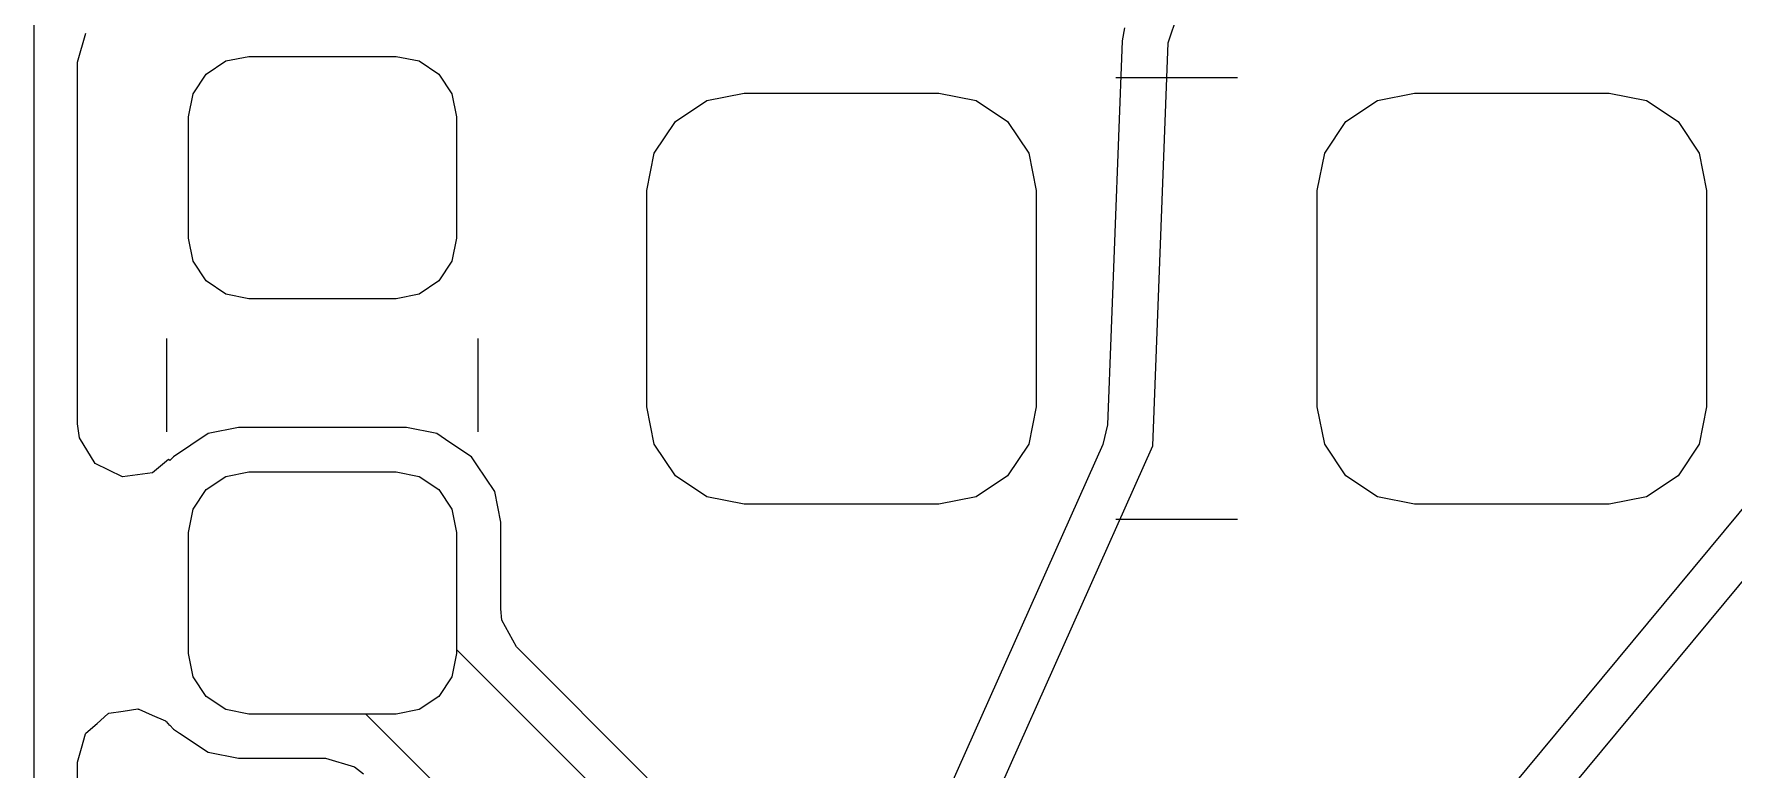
# Model space of a CAD drawing. Extents: x -28 to 34.6, y -6.7 to 48.3.
# Drawn here: x 15.497 to 19.425, y 6.605 to 8.303 of the extents above; entities that cross this region are included whole.
import ezdxf

# ---------------------------------------------------------------- set-up
doc = ezdxf.new("R2010")
doc.units = 0
doc.layers.add('BLACK', color=7, linetype='CONTINUOUS')

msp = doc.modelspace()

# ---------------------------------------------------------------- linework, layer by layer
at = {"layer": 'BLACK', "linetype": 'CONTINUOUS'}
for p, q in [((15.497245, 15.404511), (15.497245, 0)), ((18.119818, 8.283017), (18.14204, 8.349258)), ((15.597745, 8.238402), (15.61743, 8.305441)), ((18.018279, 8.317081), (18.012795, 8.287088)), ((15.940756, 8.240845), (15.994332, 8.251502)), ((15.940756, 8.240845), (15.994332, 8.251502)), ((15.994332, 8.251502), (16.334332, 8.251502)), ((15.994332, 8.251502), (16.334332, 8.251502)), ((16.334332, 8.251502), (16.387908, 8.240845)), ((16.334332, 8.251502), (16.387908, 8.240845)), ((18.012795, 8.287088), (17.97901, 7.400229)), ((18.084332, 7.351502), (18.119818, 8.283017)), ((15.597745, 7.402509), (15.597745, 8.238402)), ((15.864989, 8.165078), (15.895337, 8.210497)), ((15.864989, 8.165078), (15.895337, 8.210497)), ((15.895337, 8.210497), (15.940756, 8.240845)), ((15.895337, 8.210497), (15.940756, 8.240845)), ((16.387908, 8.240845), (16.433327, 8.210497)), ((16.387908, 8.240845), (16.433327, 8.210497)), ((16.433327, 8.210497), (16.463675, 8.165078)), ((16.433327, 8.210497), (16.463675, 8.165078)), ((18.279912, 8.201502), (17.998752, 8.201502)), ((15.854332, 8.111502), (15.864989, 8.165078)), ((15.854332, 8.111502), (15.864989, 8.165078)), ((16.463675, 8.165078), (16.474332, 8.111502)), ((16.463675, 8.165078), (16.474332, 8.111502)), ((16.980233, 8.100601), (17.053228, 8.149375)), ((16.980233, 8.100601), (17.053228, 8.149375)), ((17.053228, 8.149375), (17.139332, 8.166502)), ((17.053228, 8.149375), (17.139332, 8.166502)), ((17.139332, 8.166502), (17.589332, 8.166502)), ((17.139332, 8.166502), (17.589332, 8.166502)), ((17.589332, 8.166502), (17.675436, 8.149375)), ((17.589332, 8.166502), (17.675436, 8.149375)), ((17.675436, 8.149375), (17.748431, 8.100601)), ((17.675436, 8.149375), (17.748431, 8.100601)), ((18.530233, 8.100601), (18.603228, 8.149375)), ((18.530233, 8.100601), (18.603228, 8.149375)), ((18.603228, 8.149375), (18.689332, 8.166502)), ((18.603228, 8.149375), (18.689332, 8.166502)), ((18.689332, 8.166502), (19.139332, 8.166502)), ((18.689332, 8.166502), (19.139332, 8.166502)), ((19.139332, 8.166502), (19.225436, 8.149375)), ((19.139332, 8.166502), (19.225436, 8.149375)), ((19.225436, 8.149375), (19.298431, 8.100601)), ((19.225436, 8.149375), (19.298431, 8.100601)), ((15.854332, 7.831502), (15.854332, 8.111502)), ((15.854332, 7.831502), (15.854332, 8.111502)), ((16.474332, 8.111502), (16.474332, 7.831502)), ((16.474332, 8.111502), (16.474332, 7.831502)), ((16.931459, 8.027606), (16.980233, 8.100601)), ((16.931459, 8.027606), (16.980233, 8.100601)), ((17.748431, 8.100601), (17.797205, 8.027606)), ((17.748431, 8.100601), (17.797205, 8.027606)), ((18.481459, 8.027606), (18.530233, 8.100601)), ((18.481459, 8.027606), (18.530233, 8.100601)), ((19.298431, 8.100601), (19.347205, 8.027606)), ((19.298431, 8.100601), (19.347205, 8.027606)), ((16.914332, 7.941502), (16.931459, 8.027606)), ((16.914332, 7.941502), (16.931459, 8.027606)), ((17.797205, 8.027606), (17.814332, 7.941502)), ((17.797205, 8.027606), (17.814332, 7.941502)), ((18.464332, 7.941502), (18.481459, 8.027606)), ((18.464332, 7.941502), (18.481459, 8.027606)), ((19.347205, 8.027606), (19.364332, 7.941502)), ((19.347205, 8.027606), (19.364332, 7.941502)), ((16.914332, 7.441502), (16.914332, 7.941502)), ((16.914332, 7.441502), (16.914332, 7.941502)), ((17.814332, 7.941502), (17.814332, 7.441502)), ((17.814332, 7.941502), (17.814332, 7.441502)), ((18.464332, 7.441502), (18.464332, 7.941502)), ((18.464332, 7.441502), (18.464332, 7.941502)), ((19.364332, 7.941502), (19.364332, 7.441502)), ((19.364332, 7.941502), (19.364332, 7.441502)), ((15.864989, 7.777926), (15.854332, 7.831502)), ((15.864989, 7.777926), (15.854332, 7.831502)), ((16.474332, 7.831502), (16.463675, 7.777926)), ((16.474332, 7.831502), (16.463675, 7.777926)), ((15.895337, 7.732507), (15.864989, 7.777926)), ((15.895337, 7.732507), (15.864989, 7.777926)), ((16.463675, 7.777926), (16.433327, 7.732507)), ((16.463675, 7.777926), (16.433327, 7.732507)), ((15.940756, 7.702159), (15.895337, 7.732507)), ((15.940756, 7.702159), (15.895337, 7.732507)), ((15.994332, 7.691502), (15.940756, 7.702159)), ((15.994332, 7.691502), (15.940756, 7.702159)), ((16.387908, 7.702159), (16.334332, 7.691502)), ((16.387908, 7.702159), (16.334332, 7.691502)), ((16.433327, 7.732507), (16.387908, 7.702159)), ((16.433327, 7.732507), (16.387908, 7.702159)), ((16.334332, 7.691502), (15.994332, 7.691502)), ((16.334332, 7.691502), (15.994332, 7.691502)), ((15.804332, 7.383666), (15.804332, 7.599338)), ((16.524332, 7.383666), (16.524332, 7.599338)), ((16.931459, 7.355398), (16.914332, 7.441502)), ((16.931459, 7.355398), (16.914332, 7.441502)), ((17.814332, 7.441502), (17.797205, 7.355398)), ((17.814332, 7.441502), (17.797205, 7.355398)), ((18.481459, 7.355398), (18.464332, 7.441502)), ((18.481459, 7.355398), (18.464332, 7.441502)), ((19.364332, 7.441502), (19.347205, 7.355398)), ((19.364332, 7.441502), (19.347205, 7.355398)), ((15.602162, 7.369706), (15.597745, 7.402509)), ((15.970483, 7.393602), (15.899873, 7.379557)), ((15.970488, 7.393602), (15.970483, 7.393602)), ((16.358176, 7.393602), (15.970488, 7.393602)), ((16.35818, 7.393602), (16.358176, 7.393602)), ((16.42879, 7.379557), (16.35818, 7.393602)), ((17.97901, 7.400229), (17.968322, 7.354384)), ((15.63888, 7.310262), (15.602162, 7.369706)), ((15.899869, 7.379555), (15.819786, 7.326046)), ((15.899873, 7.379557), (15.899869, 7.379555)), ((16.428793, 7.379556), (16.42879, 7.379557)), ((16.428795, 7.379555), (16.428793, 7.379556)), ((16.458938, 7.359414), (16.428795, 7.379555)), ((16.508876, 7.326047), (16.458938, 7.359414)), ((16.980233, 7.282403), (16.931459, 7.355398)), ((16.980233, 7.282403), (16.931459, 7.355398)), ((17.968322, 7.354384), (17.536767, 6.388078)), ((17.634559, 6.344403), (18.084332, 7.351502)), ((17.797205, 7.355398), (17.748431, 7.282403)), ((17.797205, 7.355398), (17.748431, 7.282403)), ((18.530233, 7.282403), (18.481459, 7.355398)), ((18.530233, 7.282403), (18.481459, 7.355398)), ((19.347205, 7.355398), (19.298431, 7.282403)), ((19.347205, 7.355398), (19.298431, 7.282403)), ((15.701907, 7.280106), (15.63888, 7.310262)), ((15.808557, 7.320006), (15.771232, 7.288812)), ((15.811152, 7.317411), (15.808557, 7.320006)), ((15.819786, 7.326046), (15.811152, 7.317411)), ((16.521365, 7.307355), (16.508876, 7.326047)), ((16.562385, 7.245965), (16.521365, 7.307355)), ((19.557454, 7.339122), (18.359903, 5.896403)), ((15.771232, 7.288812), (15.701907, 7.280106)), ((15.895337, 7.250497), (15.940756, 7.280845)), ((15.895337, 7.250497), (15.940756, 7.280845)), ((15.895337, 7.250497), (15.940756, 7.280845)), ((15.940756, 7.280845), (15.994332, 7.291502)), ((15.940756, 7.280845), (15.994332, 7.291502)), ((15.940756, 7.280845), (15.994332, 7.291502)), ((15.994332, 7.291502), (16.334332, 7.291502)), ((15.994332, 7.291502), (16.334332, 7.291502)), ((15.994332, 7.291502), (16.334332, 7.291502)), ((16.334332, 7.291502), (16.387908, 7.280845)), ((16.334332, 7.291502), (16.387908, 7.280845)), ((16.334332, 7.291502), (16.387908, 7.280845)), ((16.387908, 7.280845), (16.433327, 7.250497)), ((16.387908, 7.280845), (16.433327, 7.250497)), ((16.387908, 7.280845), (16.433327, 7.250497)), ((17.053228, 7.233629), (16.980233, 7.282403)), ((17.053228, 7.233629), (16.980233, 7.282403)), ((17.748431, 7.282403), (17.675436, 7.233629)), ((17.748431, 7.282403), (17.675436, 7.233629)), ((18.442312, 5.827998), (19.639863, 7.270717)), ((18.603228, 7.233629), (18.530233, 7.282403)), ((18.603228, 7.233629), (18.530233, 7.282403)), ((19.298431, 7.282403), (19.225436, 7.233629)), ((19.298431, 7.282403), (19.225436, 7.233629)), ((15.864989, 7.205078), (15.895337, 7.250497)), ((15.864989, 7.205078), (15.895337, 7.250497)), ((15.864989, 7.205078), (15.895337, 7.250497)), ((16.433327, 7.250497), (16.463675, 7.205078)), ((16.433327, 7.250497), (16.463675, 7.205078)), ((16.433327, 7.250497), (16.463675, 7.205078)), ((16.562385, 7.245962), (16.562385, 7.245965)), ((16.562386, 7.245961), (16.562385, 7.245962)), ((16.576431, 7.175351), (16.562386, 7.245961)), ((17.139332, 7.216502), (17.053228, 7.233629)), ((17.139332, 7.216502), (17.053228, 7.233629)), ((17.675436, 7.233629), (17.589332, 7.216502)), ((17.675436, 7.233629), (17.589332, 7.216502)), ((18.689332, 7.216502), (18.603228, 7.233629)), ((18.689332, 7.216502), (18.603228, 7.233629)), ((19.225436, 7.233629), (19.139332, 7.216502)), ((19.225436, 7.233629), (19.139332, 7.216502)), ((15.854332, 7.151502), (15.864989, 7.205078)), ((15.854332, 7.151502), (15.864989, 7.205078)), ((15.854332, 7.151502), (15.864989, 7.205078)), ((16.463675, 7.205078), (16.474332, 7.151502)), ((16.463675, 7.205078), (16.474332, 7.151502)), ((16.463675, 7.205078), (16.474332, 7.151502)), ((17.589332, 7.216502), (17.139332, 7.216502)), ((17.589332, 7.216502), (17.139332, 7.216502)), ((19.139332, 7.216502), (18.689332, 7.216502)), ((19.139332, 7.216502), (18.689332, 7.216502)), ((15.854332, 6.871502), (15.854332, 7.151502)), ((15.854332, 6.871502), (15.854332, 7.151502)), ((15.854332, 6.871502), (15.854332, 7.151502)), ((16.474332, 7.151502), (16.474332, 6.881108)), ((16.474332, 7.151502), (16.474332, 6.871502)), ((16.474332, 7.151502), (16.474332, 6.871502)), ((16.576432, 7.175349), (16.576431, 7.175351)), ((16.576432, 6.974761), (16.576432, 7.175349)), ((18.279912, 7.181502), (17.998752, 7.181502)), ((16.579266, 6.948403), (16.576432, 6.974761)), ((16.612751, 6.88708), (16.579266, 6.948403)), ((16.474332, 6.881108), (17.104135, 6.251304)), ((16.915246, 6.584584), (16.612751, 6.88708)), ((15.864989, 6.817926), (15.854332, 6.871502)), ((15.864989, 6.817926), (15.854332, 6.871502)), ((15.864989, 6.817926), (15.854332, 6.871502)), ((16.474332, 6.871502), (16.463675, 6.817926)), ((16.474332, 6.871502), (16.463675, 6.817926)), ((15.895337, 6.772507), (15.864989, 6.817926)), ((15.895337, 6.772507), (15.864989, 6.817926)), ((15.895337, 6.772507), (15.864989, 6.817926)), ((16.463675, 6.817926), (16.433327, 6.772507)), ((16.463675, 6.817926), (16.433327, 6.772507)), ((15.940756, 6.742159), (15.895337, 6.772507)), ((15.940756, 6.742159), (15.895337, 6.772507)), ((15.940756, 6.742159), (15.895337, 6.772507)), ((16.433327, 6.772507), (16.387908, 6.742159)), ((16.433327, 6.772507), (16.387908, 6.742159)), ((15.643024, 6.709714), (15.668246, 6.732361)), ((15.668246, 6.732361), (15.669372, 6.732544)), ((15.669372, 6.732544), (15.670234, 6.73329)), ((15.670234, 6.73329), (15.703764, 6.738112)), ((15.703764, 6.738112), (15.737217, 6.743527)), ((15.737217, 6.743527), (15.738262, 6.743072)), ((15.738262, 6.743072), (15.739392, 6.743234)), ((15.739392, 6.743234), (15.770222, 6.729155)), ((15.770222, 6.729155), (15.801277, 6.715631)), ((15.994332, 6.731502), (15.940756, 6.742159)), ((15.994332, 6.731502), (15.940756, 6.742159)), ((15.994332, 6.731502), (15.940756, 6.742159)), ((16.264726, 6.731502), (15.994332, 6.731502)), ((16.334332, 6.731502), (15.994332, 6.731502)), ((16.334332, 6.731502), (15.994332, 6.731502)), ((16.887332, 6.108897), (16.264726, 6.731502)), ((16.387908, 6.742159), (16.334332, 6.731502)), ((16.387908, 6.742159), (16.334332, 6.731502)), ((15.607286, 6.652991), (15.61626, 6.685679)), ((15.61626, 6.685679), (15.617108, 6.686442)), ((15.617108, 6.686442), (15.61743, 6.687535)), ((15.61743, 6.687535), (15.643024, 6.709714)), ((15.801277, 6.715631), (15.802279, 6.714515)), ((15.802279, 6.714515), (15.802948, 6.714209)), ((15.802948, 6.714209), (15.810831, 6.705273)), ((15.810831, 6.705273), (15.811152, 6.705593)), ((15.811152, 6.705593), (15.819786, 6.696959)), ((15.819786, 6.696959), (15.83389, 6.687535)), ((15.83389, 6.687535), (15.899869, 6.643449)), ((15.597745, 6.620496), (15.607286, 6.652991)), ((15.899869, 6.643449), (15.899872, 6.643449)), ((15.899872, 6.643449), (15.899873, 6.643448)), ((15.899873, 6.643448), (15.970483, 6.629403)), ((15.597745, 0.785626), (15.597745, 6.620496)), ((15.970483, 6.629403), (15.970486, 6.629402)), ((15.970486, 6.629402), (15.970488, 6.629402)), ((15.970488, 6.629402), (16.171073, 6.629402)), ((16.171073, 6.629402), (16.238112, 6.609717)), ((16.238112, 6.609717), (16.258754, 6.593083))]:
    msp.add_line(p, q, dxfattribs=at)

doc.saveas('drawing.dxf')
